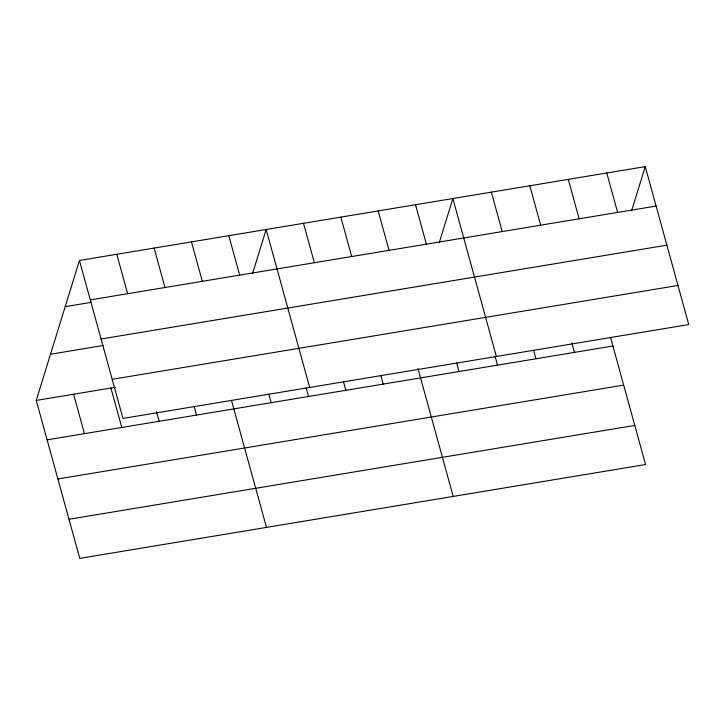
<?xml version="1.0" encoding="UTF-8"?>
<svg xmlns="http://www.w3.org/2000/svg" width="725" height="725" viewBox="0 0 725 725"><rect width="100%" height="100%" fill="white"/><g stroke="black" fill="none" stroke-linecap="round" stroke-linejoin="round"><path stroke-width="1.09" d="M610.559 337.478L645.558 464.526L79.759 558.377L36.25 400.427L79.442 260.474L645.241 166.623L688.75 324.573L122.951 418.425L79.442 260.474M252.536 273.633L266.157 229.499L309.666 387.458M439.25 242.667L452.871 198.532L496.38 356.483M631.62 210.748L645.241 166.623M90.308 299.905L656.107 206.045M65.187 306.657L91.549 302.289M101.074 339.019L666.873 245.159M50.505 354.244L103.222 345.499M112.176 379.311L677.975 285.46M36.25 400.427L115.329 387.313M47.107 439.858L612.906 345.997M57.882 478.971L623.681 385.111M68.984 519.263L634.783 425.412M606.771 173.003L617.627 212.434M568.291 179.383L579.157 218.814M529.821 185.763L540.678 225.194M571.789 342.789L574.436 352.386M491.342 192.152L502.207 231.574M533.609 350.238L535.965 358.766M495.139 356.618L497.486 365.146M415.525 204.722L426.391 244.153M456.668 363.007L459.016 371.526M378.187 210.921L389.044 250.352M417.899 368.318L453.188 496.435M340.841 217.11L351.707 256.541M380.843 375.577L383.199 384.105M303.503 223.309L314.36 262.74M343.505 381.776L345.852 390.304M306.158 387.966L308.506 396.493M228.81 235.697L239.676 275.128M268.821 394.164L271.168 402.692M191.472 241.896L202.329 281.318M231.474 400.354L266.474 527.41M154.126 248.086L164.992 287.517M194.137 406.553L196.484 415.081M116.788 254.285L127.645 293.707M156.5 411.682L159.137 421.27M110.934 388.038L121.8 427.469M73.597 394.237L84.453 433.659"/></g></svg>
